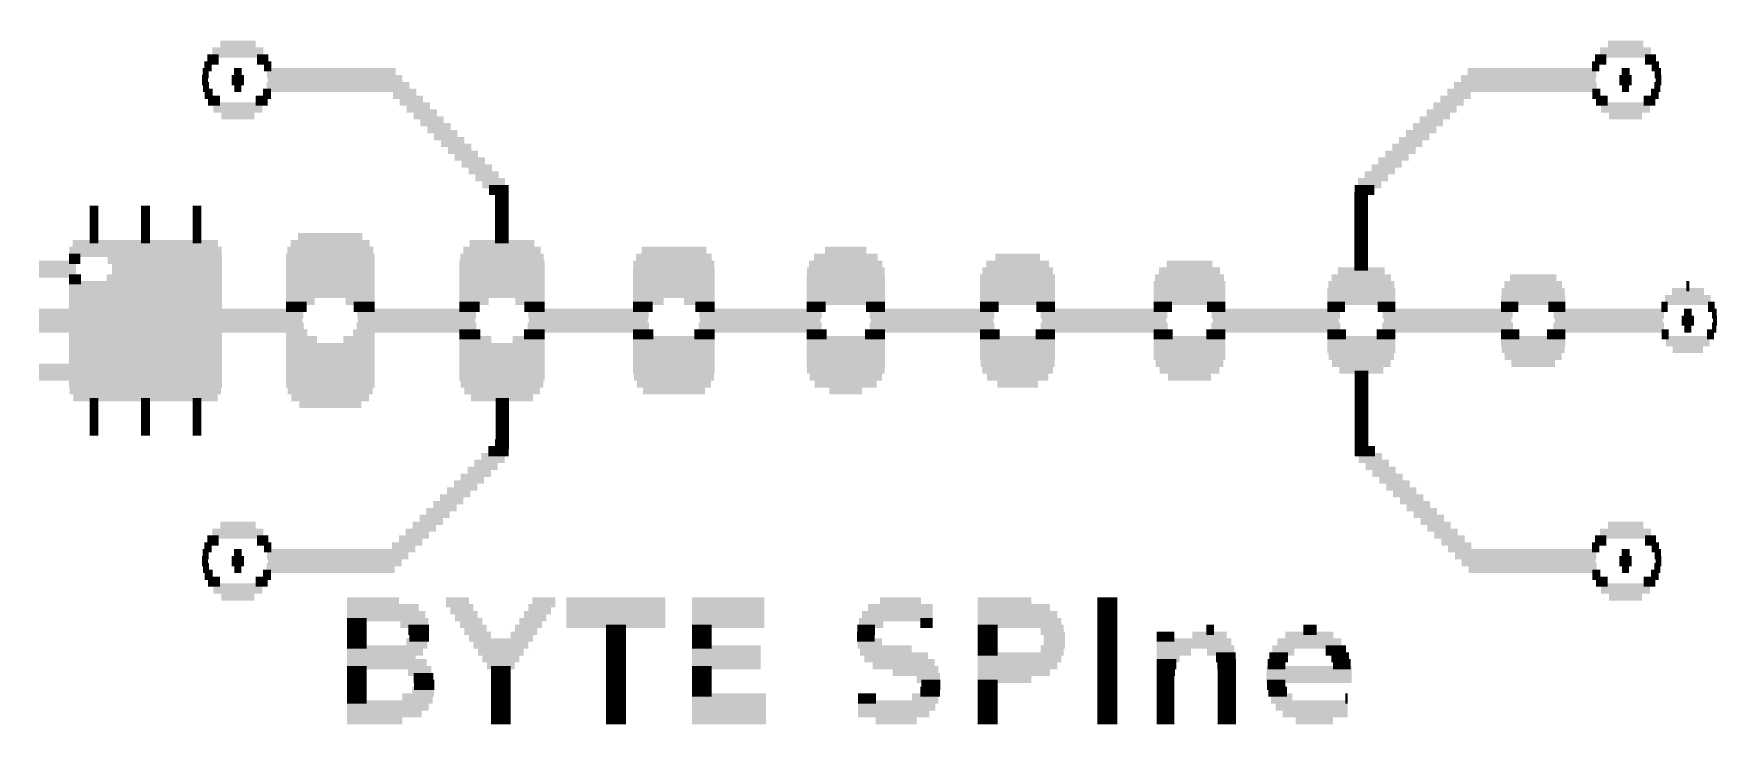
# Model space of a CAD drawing. Header units: millimetres. Extents: x 0.1 to 24.9, y 0 to 10.2.
import ezdxf

# ---------------------------------------------------------------- set-up
doc = ezdxf.new("R2010")
doc.units = ezdxf.units.MM
doc.layers.add('LOGO_RASTER', color=7, linetype='Continuous')

msp = doc.modelspace()

# ---------------------------------------------------------------- linework, layer by layer
at = {"layer": 'LOGO_RASTER', "const_width": 0.15}
for points in [[(3.059, 10.134), (3.059, 10.134)], [(23.518, 10.134), (23.518, 10.134)], [(2.685, 9.932), (3.434, 9.932)], [(2.799, 10.033), (3.32, 10.033)], [(23.143, 9.932), (23.893, 9.932)], [(23.257, 10.033), (23.779, 10.033)], [(2.564, 9.729), (2.674, 9.729)], [(2.609, 9.83), (2.775, 9.83)], [(3.343, 9.83), (3.51, 9.83)], [(3.445, 9.729), (3.554, 9.729)], [(23.023, 9.729), (23.132, 9.729)], [(23.067, 9.83), (23.234, 9.83)], [(23.802, 9.83), (23.969, 9.83)], [(23.903, 9.729), (24.013, 9.729)], [(2.533, 9.526), (2.617, 9.526)], [(2.539, 9.628), (2.63, 9.628)], [(2.545, 9.425), (2.636, 9.425)], [(2.97, 9.526), (3.149, 9.526)], [(3.001, 9.628), (3.117, 9.628)], [(3.008, 9.425), (3.111, 9.425)], [(3.483, 9.425), (5.588, 9.425)], [(3.489, 9.628), (5.385, 9.628)], [(3.502, 9.526), (5.486, 9.526)], [(20.99, 9.425), (23.094, 9.425)], [(21.091, 9.526), (23.075, 9.526)], [(21.192, 9.628), (23.088, 9.628)], [(23.428, 9.526), (23.608, 9.526)], [(23.46, 9.628), (23.576, 9.628)], [(23.466, 9.425), (23.57, 9.425)], [(23.941, 9.425), (24.032, 9.425)], [(23.948, 9.628), (24.038, 9.628)], [(23.96, 9.526), (24.045, 9.526)], [(2.571, 9.324), (2.687, 9.324)], [(2.621, 9.222), (2.794, 9.222)], [(3.324, 9.222), (3.497, 9.222)], [(3.432, 9.324), (3.548, 9.324)], [(5.345, 9.324), (5.689, 9.324)], [(5.446, 9.222), (5.79, 9.222)], [(20.787, 9.222), (21.131, 9.222)], [(20.888, 9.324), (21.232, 9.324)], [(23.029, 9.324), (23.145, 9.324)], [(23.08, 9.222), (23.253, 9.222)], [(23.783, 9.222), (23.956, 9.222)], [(23.891, 9.324), (24.007, 9.324)], [(2.697, 9.121), (3.421, 9.121)], [(2.818, 9.02), (3.301, 9.02)], [(5.548, 9.121), (5.892, 9.121)], [(5.649, 9.02), (5.993, 9.02)], [(5.75, 8.918), (6.094, 8.918)], [(20.483, 8.918), (20.827, 8.918)], [(20.584, 9.02), (20.928, 9.02)], [(20.686, 9.121), (21.03, 9.121)], [(23.156, 9.121), (23.88, 9.121)], [(23.276, 9.02), (23.76, 9.02)], [(5.852, 8.817), (6.196, 8.817)], [(5.953, 8.715), (6.297, 8.715)], [(20.28, 8.715), (20.624, 8.715)], [(20.382, 8.817), (20.726, 8.817)], [(6.054, 8.614), (6.398, 8.614)], [(6.156, 8.513), (6.5, 8.513)], [(6.257, 8.411), (6.601, 8.411)], [(19.976, 8.411), (20.32, 8.411)], [(20.078, 8.513), (20.422, 8.513)], [(20.179, 8.614), (20.523, 8.614)], [(6.358, 8.31), (6.702, 8.31)], [(6.46, 8.209), (6.804, 8.209)], [(19.774, 8.209), (20.118, 8.209)], [(19.875, 8.31), (20.219, 8.31)], [(6.561, 8.107), (6.905, 8.107)], [(6.662, 8.006), (7, 8.006)], [(6.764, 7.905), (7.051, 7.905)], [(19.526, 7.905), (19.814, 7.905)], [(19.571, 8.006), (19.915, 8.006)], [(19.672, 8.107), (20.016, 8.107)], [(6.852, 7.803), (7.051, 7.803)], [(6.852, 7.702), (7.051, 7.702)], [(19.52, 7.803), (19.719, 7.803)], [(19.52, 7.702), (19.719, 7.702)], [(0.873, 7.601), (1.002, 7.601)], [(0.873, 7.499), (1.002, 7.499)], [(0.873, 7.398), (1.002, 7.398)], [(1.633, 7.601), (1.762, 7.601)], [(1.633, 7.499), (1.762, 7.499)], [(1.633, 7.398), (1.762, 7.398)], [(2.393, 7.601), (2.522, 7.601)], [(2.393, 7.499), (2.522, 7.499)], [(2.393, 7.398), (2.522, 7.398)], [(6.852, 7.601), (7.051, 7.601)], [(6.852, 7.499), (7.051, 7.499)], [(6.852, 7.398), (7.051, 7.398)], [(19.52, 7.601), (19.719, 7.601)], [(19.52, 7.499), (19.719, 7.499)], [(19.52, 7.398), (19.719, 7.398)], [(0.873, 7.297), (1.002, 7.297)], [(0.873, 7.195), (1.002, 7.195)], [(1.633, 7.297), (1.762, 7.297)], [(1.633, 7.195), (1.762, 7.195)], [(2.393, 7.297), (2.522, 7.297)], [(2.393, 7.195), (2.522, 7.195)], [(3.945, 7.195), (4.897, 7.195)], [(6.852, 7.297), (7.051, 7.297)], [(6.852, 7.195), (7.051, 7.195)], [(19.52, 7.297), (19.719, 7.297)], [(19.52, 7.195), (19.719, 7.195)], [(0.575, 6.993), (2.82, 6.993)], [(0.626, 7.094), (2.769, 7.094)], [(3.787, 6.993), (5.055, 6.993)], [(3.837, 7.094), (5.005, 7.094)], [(6.384, 6.993), (7.526, 6.993)], [(6.479, 7.094), (7.431, 7.094)], [(9.012, 6.993), (9.964, 6.993)], [(11.717, 6.993), (12.327, 6.993)], [(19.52, 7.094), (19.719, 7.094)], [(19.52, 6.993), (19.719, 6.993)], [(0.126, 6.79), (0.672, 6.79)], [(0.126, 6.689), (0.672, 6.689)], [(0.569, 6.891), (0.736, 6.891)], [(1.139, 6.891), (2.826, 6.891)], [(1.202, 6.79), (2.826, 6.79)], [(1.202, 6.689), (2.826, 6.689)], [(3.768, 6.891), (5.074, 6.891)], [(3.768, 6.79), (5.074, 6.79)], [(3.768, 6.689), (5.074, 6.689)], [(6.327, 6.79), (7.583, 6.79)], [(6.327, 6.689), (7.583, 6.689)], [(6.339, 6.891), (7.57, 6.891)], [(8.885, 6.689), (10.091, 6.689)], [(8.892, 6.79), (10.085, 6.79)], [(8.93, 6.891), (10.047, 6.891)], [(11.451, 6.689), (12.593, 6.689)], [(11.482, 6.79), (12.561, 6.79)], [(11.552, 6.891), (12.492, 6.891)], [(14.035, 6.689), (15.076, 6.689)], [(14.092, 6.79), (15.019, 6.79)], [(14.225, 6.891), (14.886, 6.891)], [(16.638, 6.689), (17.54, 6.689)], [(16.752, 6.79), (17.426, 6.79)], [(19.279, 6.689), (19.966, 6.689)], [(19.52, 6.891), (19.719, 6.891)], [(19.52, 6.79), (19.719, 6.79)], [(0.569, 6.587), (0.748, 6.587)], [(0.569, 6.486), (2.826, 6.486)], [(1.126, 6.587), (2.826, 6.587)], [(3.768, 6.587), (5.074, 6.587)], [(3.768, 6.486), (5.074, 6.486)], [(6.327, 6.587), (7.583, 6.587)], [(6.327, 6.486), (7.583, 6.486)], [(8.885, 6.587), (10.091, 6.587)], [(8.885, 6.486), (10.091, 6.486)], [(11.444, 6.587), (12.599, 6.587)], [(11.444, 6.486), (12.599, 6.486)], [(14.003, 6.587), (15.107, 6.587)], [(14.003, 6.486), (15.107, 6.486)], [(16.562, 6.486), (17.616, 6.486)], [(16.581, 6.587), (17.597, 6.587)], [(19.134, 6.486), (20.111, 6.486)], [(19.184, 6.587), (20.061, 6.587)], [(21.731, 6.486), (22.581, 6.486)], [(21.813, 6.587), (22.499, 6.587)], [(24.416, 6.486), (24.456, 6.486)], [(0.569, 6.385), (2.826, 6.385)], [(0.569, 6.283), (2.826, 6.283)], [(0.569, 6.182), (2.826, 6.182)], [(3.768, 6.385), (5.074, 6.385)], [(3.768, 6.283), (4.194, 6.283)], [(3.768, 6.182), (4.074, 6.182)], [(4.648, 6.283), (5.074, 6.283)], [(4.768, 6.182), (5.074, 6.182)], [(6.327, 6.385), (7.583, 6.385)], [(6.327, 6.283), (6.759, 6.283)], [(6.327, 6.182), (6.626, 6.182)], [(7.15, 6.283), (7.583, 6.283)], [(7.283, 6.182), (7.583, 6.182)], [(8.885, 6.385), (10.091, 6.385)], [(8.885, 6.283), (9.337, 6.283)], [(8.885, 6.182), (9.173, 6.182)], [(9.639, 6.283), (10.091, 6.283)], [(9.804, 6.182), (10.091, 6.182)], [(11.444, 6.385), (12.599, 6.385)], [(11.444, 6.283), (12.599, 6.283)], [(11.444, 6.182), (11.725, 6.182)], [(12.318, 6.182), (12.599, 6.182)], [(14.003, 6.385), (15.107, 6.385)], [(14.003, 6.283), (15.107, 6.283)], [(14.003, 6.182), (14.278, 6.182)], [(14.833, 6.182), (15.107, 6.182)], [(16.562, 6.385), (17.616, 6.385)], [(16.562, 6.283), (17.616, 6.283)], [(16.562, 6.182), (16.83, 6.182)], [(17.348, 6.182), (17.616, 6.182)], [(19.121, 6.385), (20.124, 6.385)], [(19.121, 6.283), (20.124, 6.283)], [(19.121, 6.182), (19.383, 6.182)], [(19.862, 6.182), (20.124, 6.182)], [(21.68, 6.283), (22.632, 6.283)], [(21.68, 6.182), (21.935, 6.182)], [(21.693, 6.385), (22.619, 6.385)], [(22.377, 6.182), (22.632, 6.182)], [(24.043, 6.182), (24.14, 6.182)], [(24.1, 6.283), (24.773, 6.283)], [(24.201, 6.385), (24.672, 6.385)], [(24.733, 6.182), (24.83, 6.182)], [(0.126, 6.081), (4.023, 6.081)], [(0.126, 5.979), (4.01, 5.979)], [(4.819, 6.081), (6.569, 6.081)], [(4.832, 5.979), (6.557, 5.979)], [(7.34, 6.081), (9.116, 6.081)], [(7.353, 5.979), (9.103, 5.979)], [(9.861, 6.081), (11.668, 6.081)], [(9.874, 5.979), (11.649, 5.979)], [(12.375, 6.081), (14.214, 6.081)], [(12.394, 5.979), (14.195, 5.979)], [(14.896, 6.081), (16.761, 6.081)], [(14.915, 5.979), (16.742, 5.979)], [(17.417, 6.081), (19.307, 6.081)], [(17.436, 5.979), (19.288, 5.979)], [(19.938, 6.081), (21.853, 6.081)], [(19.957, 5.979), (21.834, 5.979)], [(22.459, 6.081), (24.083, 6.081)], [(22.478, 5.979), (24.064, 5.979)], [(24.347, 5.979), (24.526, 5.979)], [(24.378, 6.081), (24.494, 6.081)], [(24.79, 6.081), (24.862, 6.081)], [(24.809, 5.979), (24.868, 5.979)], [(0.126, 5.878), (4.029, 5.878)], [(0.569, 5.777), (2.826, 5.777)], [(0.569, 5.675), (2.826, 5.675)], [(3.768, 5.777), (4.086, 5.777)], [(3.768, 5.675), (4.226, 5.675)], [(4.616, 5.675), (5.074, 5.675)], [(4.756, 5.777), (5.074, 5.777)], [(4.813, 5.878), (6.576, 5.878)], [(6.327, 5.777), (6.633, 5.777)], [(6.327, 5.675), (6.797, 5.675)], [(7.112, 5.675), (7.583, 5.675)], [(7.277, 5.777), (7.583, 5.777)], [(7.334, 5.878), (9.122, 5.878)], [(8.885, 5.777), (9.185, 5.777)], [(8.885, 5.675), (10.091, 5.675)], [(9.791, 5.777), (10.091, 5.777)], [(9.855, 5.878), (11.668, 5.878)], [(11.444, 5.777), (11.738, 5.777)], [(11.444, 5.675), (12.599, 5.675)], [(12.306, 5.777), (12.599, 5.777)], [(12.375, 5.878), (14.214, 5.878)], [(14.003, 5.777), (14.29, 5.777)], [(14.003, 5.675), (15.107, 5.675)], [(14.82, 5.777), (15.107, 5.777)], [(14.896, 5.878), (16.767, 5.878)], [(16.562, 5.777), (16.843, 5.777)], [(16.562, 5.675), (17.616, 5.675)], [(17.335, 5.777), (17.616, 5.777)], [(17.411, 5.878), (19.313, 5.878)], [(19.121, 5.777), (19.395, 5.777)], [(19.121, 5.675), (20.124, 5.675)], [(19.85, 5.777), (20.124, 5.777)], [(19.932, 5.878), (21.859, 5.878)], [(21.68, 5.777), (21.954, 5.777)], [(21.68, 5.675), (22.632, 5.675)], [(22.358, 5.777), (22.632, 5.777)], [(22.453, 5.878), (24.083, 5.878)], [(24.049, 5.777), (24.152, 5.777)], [(24.112, 5.675), (24.76, 5.675)], [(24.385, 5.878), (24.488, 5.878)], [(24.72, 5.777), (24.824, 5.777)], [(24.79, 5.878), (24.855, 5.878)], [(0.569, 5.574), (2.826, 5.574)], [(0.569, 5.473), (2.826, 5.473)], [(3.768, 5.574), (5.074, 5.574)], [(3.768, 5.473), (5.074, 5.473)], [(6.327, 5.574), (7.583, 5.574)], [(6.327, 5.473), (7.583, 5.473)], [(8.885, 5.574), (10.091, 5.574)], [(8.885, 5.473), (10.091, 5.473)], [(11.444, 5.574), (12.599, 5.574)], [(11.444, 5.473), (12.599, 5.473)], [(14.003, 5.574), (15.107, 5.574)], [(14.003, 5.473), (15.107, 5.473)], [(16.562, 5.574), (17.616, 5.574)], [(16.562, 5.473), (17.616, 5.473)], [(19.121, 5.574), (20.124, 5.574)], [(19.14, 5.473), (20.105, 5.473)], [(21.693, 5.574), (22.619, 5.574)], [(21.737, 5.473), (22.575, 5.473)], [(24.214, 5.574), (24.659, 5.574)], [(0.126, 5.27), (2.826, 5.27)], [(0.126, 5.168), (2.826, 5.168)], [(0.569, 5.371), (2.826, 5.371)], [(3.768, 5.371), (5.074, 5.371)], [(3.768, 5.27), (5.074, 5.27)], [(3.768, 5.168), (5.074, 5.168)], [(6.327, 5.371), (7.583, 5.371)], [(6.327, 5.27), (7.583, 5.27)], [(6.327, 5.168), (7.583, 5.168)], [(8.885, 5.371), (10.091, 5.371)], [(8.885, 5.27), (10.091, 5.27)], [(8.898, 5.168), (10.078, 5.168)], [(11.444, 5.371), (12.599, 5.371)], [(11.451, 5.27), (12.593, 5.27)], [(11.489, 5.168), (12.555, 5.168)], [(14.01, 5.371), (15.101, 5.371)], [(14.035, 5.27), (15.076, 5.27)], [(14.105, 5.168), (15.006, 5.168)], [(16.588, 5.371), (17.59, 5.371)], [(16.651, 5.27), (17.527, 5.27)], [(16.771, 5.168), (17.407, 5.168)], [(19.191, 5.371), (20.054, 5.371)], [(19.298, 5.27), (19.947, 5.27)], [(19.526, 5.168), (19.725, 5.168)], [(21.832, 5.371), (22.48, 5.371)], [(0.569, 5.067), (2.826, 5.067)], [(0.582, 4.966), (2.813, 4.966)], [(3.768, 5.067), (5.074, 5.067)], [(3.793, 4.966), (5.049, 4.966)], [(6.346, 5.067), (7.564, 5.067)], [(6.396, 4.966), (7.513, 4.966)], [(8.942, 5.067), (10.034, 5.067)], [(9.031, 4.966), (9.945, 4.966)], [(11.565, 5.067), (12.479, 5.067)], [(11.78, 4.966), (12.263, 4.966)], [(14.257, 5.067), (14.854, 5.067)], [(19.526, 5.067), (19.725, 5.067)], [(19.526, 4.966), (19.725, 4.966)], [(0.632, 4.864), (2.763, 4.864)], [(0.873, 4.763), (1.002, 4.763)], [(0.873, 4.662), (1.002, 4.662)], [(1.633, 4.763), (1.762, 4.763)], [(1.633, 4.662), (1.762, 4.662)], [(2.393, 4.763), (2.522, 4.763)], [(2.393, 4.662), (2.522, 4.662)], [(3.85, 4.864), (4.992, 4.864)], [(3.964, 4.763), (4.878, 4.763)], [(6.498, 4.864), (7.412, 4.864)], [(6.859, 4.763), (7.057, 4.763)], [(6.859, 4.662), (7.057, 4.662)], [(19.526, 4.864), (19.725, 4.864)], [(19.526, 4.763), (19.725, 4.763)], [(19.526, 4.662), (19.725, 4.662)], [(0.873, 4.56), (1.002, 4.56)], [(0.873, 4.459), (1.002, 4.459)], [(1.633, 4.56), (1.762, 4.56)], [(1.633, 4.459), (1.762, 4.459)], [(2.393, 4.56), (2.522, 4.56)], [(2.393, 4.459), (2.522, 4.459)], [(6.859, 4.56), (7.057, 4.56)], [(6.859, 4.459), (7.057, 4.459)], [(19.526, 4.56), (19.725, 4.56)], [(19.526, 4.459), (19.725, 4.459)], [(0.873, 4.358), (1.002, 4.358)], [(1.633, 4.358), (1.762, 4.358)], [(2.393, 4.358), (2.522, 4.358)], [(6.859, 4.358), (7.057, 4.358)], [(6.859, 4.256), (7.057, 4.256)], [(19.526, 4.358), (19.725, 4.358)], [(19.526, 4.256), (19.725, 4.256)], [(6.65, 3.952), (6.994, 3.952)], [(6.751, 4.054), (7.051, 4.054)], [(6.852, 4.155), (7.057, 4.155)], [(19.526, 4.155), (19.725, 4.155)], [(19.526, 4.054), (19.826, 4.054)], [(19.583, 3.952), (19.928, 3.952)], [(6.447, 3.75), (6.791, 3.75)], [(6.548, 3.851), (6.892, 3.851)], [(19.685, 3.851), (20.029, 3.851)], [(19.786, 3.75), (20.13, 3.75)], [(6.143, 3.446), (6.487, 3.446)], [(6.244, 3.547), (6.588, 3.547)], [(6.346, 3.648), (6.69, 3.648)], [(19.888, 3.648), (20.232, 3.648)], [(19.989, 3.547), (20.333, 3.547)], [(20.09, 3.446), (20.434, 3.446)], [(5.94, 3.243), (6.284, 3.243)], [(6.042, 3.344), (6.386, 3.344)], [(20.192, 3.344), (20.536, 3.344)], [(20.293, 3.243), (20.637, 3.243)], [(2.799, 2.939), (3.32, 2.939)], [(3.059, 3.04), (3.059, 3.04)], [(5.636, 2.939), (5.98, 2.939)], [(5.738, 3.04), (6.082, 3.04)], [(5.839, 3.142), (6.183, 3.142)], [(20.394, 3.142), (20.738, 3.142)], [(20.496, 3.04), (20.84, 3.04)], [(20.597, 2.939), (20.941, 2.939)], [(23.257, 2.939), (23.779, 2.939)], [(23.518, 3.04), (23.518, 3.04)], [(2.609, 2.736), (2.775, 2.736)], [(2.685, 2.838), (3.434, 2.838)], [(3.343, 2.736), (3.51, 2.736)], [(5.434, 2.736), (5.778, 2.736)], [(5.535, 2.838), (5.879, 2.838)], [(20.698, 2.838), (21.042, 2.838)], [(20.8, 2.736), (21.144, 2.736)], [(23.067, 2.736), (23.234, 2.736)], [(23.143, 2.838), (23.893, 2.838)], [(23.802, 2.736), (23.969, 2.736)], [(2.533, 2.432), (2.617, 2.432)], [(2.539, 2.534), (2.63, 2.534)], [(2.564, 2.635), (2.674, 2.635)], [(2.97, 2.432), (3.149, 2.432)], [(3.001, 2.534), (3.117, 2.534)], [(3.445, 2.635), (3.554, 2.635)], [(3.489, 2.534), (5.575, 2.534)], [(3.502, 2.432), (5.474, 2.432)], [(5.332, 2.635), (5.676, 2.635)], [(20.901, 2.635), (21.245, 2.635)], [(21.002, 2.534), (23.088, 2.534)], [(21.104, 2.432), (23.075, 2.432)], [(23.023, 2.635), (23.132, 2.635)], [(23.428, 2.432), (23.608, 2.432)], [(23.46, 2.534), (23.576, 2.534)], [(23.903, 2.635), (24.013, 2.635)], [(23.948, 2.534), (24.038, 2.534)], [(23.96, 2.432), (24.045, 2.432)], [(2.545, 2.331), (2.636, 2.331)], [(2.571, 2.23), (2.687, 2.23)], [(3.008, 2.331), (3.111, 2.331)], [(3.432, 2.23), (3.548, 2.23)], [(3.483, 2.331), (5.372, 2.331)], [(21.205, 2.331), (23.094, 2.331)], [(23.029, 2.23), (23.145, 2.23)], [(23.466, 2.331), (23.57, 2.331)], [(23.891, 2.23), (24.007, 2.23)], [(23.941, 2.331), (24.032, 2.331)], [(2.621, 2.128), (2.794, 2.128)], [(2.697, 2.027), (3.421, 2.027)], [(2.818, 1.926), (3.301, 1.926)], [(3.324, 2.128), (3.497, 2.128)], [(23.08, 2.128), (23.253, 2.128)], [(23.156, 2.027), (23.88, 2.027)], [(23.276, 1.926), (23.76, 1.926)], [(23.783, 2.128), (23.956, 2.128)], [(4.667, 1.824), (5.436, 1.824)], [(4.667, 1.723), (5.727, 1.723)], [(6.13, 1.824), (6.468, 1.824)], [(6.194, 1.723), (6.531, 1.723)], [(7.34, 1.723), (7.678, 1.723)], [(7.403, 1.824), (7.741, 1.824)], [(7.904, 1.824), (9.363, 1.824)], [(7.904, 1.723), (9.363, 1.723)], [(9.753, 1.824), (10.819, 1.824)], [(9.753, 1.723), (10.819, 1.723)], [(12.35, 1.723), (13.302, 1.723)], [(12.527, 1.824), (13.131, 1.824)], [(13.965, 1.824), (14.759, 1.824)], [(13.965, 1.723), (15.031, 1.723)], [(15.732, 1.824), (16.026, 1.824)], [(15.732, 1.723), (16.026, 1.723)], [(4.667, 1.621), (5.822, 1.621)], [(4.667, 1.52), (4.96, 1.52)], [(4.667, 1.419), (4.96, 1.419)], [(5.453, 1.52), (5.866, 1.52)], [(5.573, 1.419), (5.879, 1.419)], [(6.263, 1.621), (6.595, 1.621)], [(6.333, 1.52), (6.664, 1.52)], [(6.396, 1.419), (6.728, 1.419)], [(7.144, 1.419), (7.475, 1.419)], [(7.207, 1.52), (7.545, 1.52)], [(7.277, 1.621), (7.608, 1.621)], [(7.904, 1.621), (9.363, 1.621)], [(7.904, 1.52), (9.363, 1.52)], [(8.486, 1.419), (8.78, 1.419)], [(9.753, 1.621), (10.819, 1.621)], [(9.753, 1.52), (10.819, 1.52)], [(9.753, 1.419), (10.047, 1.419)], [(12.192, 1.419), (12.454, 1.419)], [(12.217, 1.52), (12.574, 1.52)], [(12.261, 1.621), (13.302, 1.621)], [(13.123, 1.52), (13.302, 1.52)], [(13.368, 1.419), (13.368, 1.419)], [(13.965, 1.621), (15.139, 1.621)], [(13.965, 1.52), (15.202, 1.52)], [(13.965, 1.419), (14.259, 1.419)], [(14.896, 1.419), (15.234, 1.419)], [(15.732, 1.621), (16.026, 1.621)], [(15.732, 1.52), (16.026, 1.52)], [(15.732, 1.419), (16.026, 1.419)], [(17.335, 1.419), (17.451, 1.419)], [(18.766, 1.419), (18.965, 1.419)], [(4.667, 1.317), (4.96, 1.317)], [(4.667, 1.216), (4.96, 1.216)], [(5.541, 1.216), (5.854, 1.216)], [(5.586, 1.317), (5.879, 1.317)], [(6.466, 1.317), (6.791, 1.317)], [(6.529, 1.216), (7.342, 1.216)], [(7.08, 1.317), (7.412, 1.317)], [(8.486, 1.317), (8.78, 1.317)], [(8.486, 1.216), (8.78, 1.216)], [(9.753, 1.317), (10.047, 1.317)], [(9.753, 1.216), (10.047, 1.216)], [(12.185, 1.317), (12.447, 1.317)], [(12.198, 1.216), (12.555, 1.216)], [(13.965, 1.317), (14.259, 1.317)], [(13.965, 1.216), (14.259, 1.216)], [(14.941, 1.317), (15.253, 1.317)], [(14.941, 1.216), (15.253, 1.216)], [(15.732, 1.317), (16.026, 1.317)], [(15.732, 1.216), (16.026, 1.216)], [(16.607, 1.317), (16.868, 1.317)], [(16.607, 1.216), (17.704, 1.216)], [(17.132, 1.317), (17.635, 1.317)], [(18.386, 1.216), (19.326, 1.216)], [(18.5, 1.317), (19.212, 1.317)], [(4.667, 1.115), (5.79, 1.115)], [(4.667, 1.013), (5.683, 1.013)], [(6.599, 1.115), (7.272, 1.115)], [(6.662, 1.013), (7.209, 1.013)], [(8.486, 1.115), (8.78, 1.115)], [(8.486, 1.013), (8.78, 1.013)], [(9.753, 1.115), (10.769, 1.115)], [(9.753, 1.013), (10.769, 1.013)], [(12.23, 1.115), (12.992, 1.115)], [(12.293, 1.013), (13.233, 1.013)], [(13.965, 1.115), (14.259, 1.115)], [(13.965, 1.013), (15.202, 1.013)], [(14.896, 1.115), (15.234, 1.115)], [(15.732, 1.115), (16.026, 1.115)], [(15.732, 1.013), (16.026, 1.013)], [(16.607, 1.115), (17.109, 1.115)], [(16.607, 1.013), (16.944, 1.013)], [(17.348, 1.115), (17.749, 1.115)], [(17.481, 1.013), (17.768, 1.013)], [(18.266, 1.013), (18.54, 1.013)], [(18.31, 1.115), (18.635, 1.115)], [(19.096, 1.115), (19.395, 1.115)], [(19.178, 1.013), (19.44, 1.013)], [(4.667, 0.912), (5.841, 0.912)], [(4.667, 0.811), (4.96, 0.811)], [(4.667, 0.709), (4.96, 0.709)], [(5.567, 0.811), (5.911, 0.811)], [(5.649, 0.709), (5.942, 0.709)], [(6.732, 0.912), (7.139, 0.912)], [(6.789, 0.811), (7.082, 0.811)], [(6.789, 0.709), (7.082, 0.709)], [(8.486, 0.912), (8.78, 0.912)], [(8.486, 0.811), (8.78, 0.811)], [(8.486, 0.709), (8.78, 0.709)], [(9.753, 0.912), (10.769, 0.912)], [(9.753, 0.811), (10.047, 0.811)], [(9.753, 0.709), (10.047, 0.709)], [(12.42, 0.912), (13.334, 0.912)], [(12.711, 0.811), (13.385, 0.811)], [(13.066, 0.709), (13.41, 0.709)], [(13.965, 0.912), (15.139, 0.912)], [(13.965, 0.811), (15.031, 0.811)], [(13.965, 0.709), (14.759, 0.709)], [(15.732, 0.912), (16.026, 0.912)], [(15.732, 0.811), (16.026, 0.811)], [(15.732, 0.709), (16.026, 0.709)], [(16.607, 0.912), (16.894, 0.912)], [(16.607, 0.811), (16.875, 0.811)], [(16.607, 0.709), (16.868, 0.709)], [(17.5, 0.912), (17.774, 0.912)], [(17.506, 0.811), (17.774, 0.811)], [(17.506, 0.709), (17.774, 0.709)], [(18.222, 0.709), (19.478, 0.709)], [(18.228, 0.811), (19.478, 0.811)], [(18.241, 0.912), (18.502, 0.912)], [(19.203, 0.912), (19.465, 0.912)], [(4.667, 0.608), (4.96, 0.608)], [(4.667, 0.507), (4.96, 0.507)], [(5.63, 0.507), (5.949, 0.507)], [(5.655, 0.608), (5.955, 0.608)], [(6.789, 0.608), (7.082, 0.608)], [(6.789, 0.507), (7.082, 0.507)], [(8.486, 0.608), (8.78, 0.608)], [(8.486, 0.507), (8.78, 0.507)], [(9.753, 0.608), (10.047, 0.608)], [(9.753, 0.507), (10.047, 0.507)], [(12.18, 0.507), (12.18, 0.507)], [(13.123, 0.507), (13.41, 0.507)], [(13.136, 0.608), (13.416, 0.608)], [(13.965, 0.608), (14.259, 0.608)], [(13.965, 0.507), (14.259, 0.507)], [(15.732, 0.608), (16.026, 0.608)], [(15.732, 0.507), (16.026, 0.507)], [(16.607, 0.608), (16.868, 0.608)], [(16.607, 0.507), (16.868, 0.507)], [(17.506, 0.608), (17.774, 0.608)], [(17.506, 0.507), (17.774, 0.507)], [(18.234, 0.608), (18.502, 0.608)], [(18.253, 0.507), (18.528, 0.507)], [(4.667, 0.405), (4.96, 0.405)], [(4.667, 0.304), (5.873, 0.304)], [(4.667, 0.203), (5.771, 0.203)], [(5.484, 0.405), (5.93, 0.405)], [(6.789, 0.405), (7.082, 0.405)], [(6.789, 0.304), (7.082, 0.304)], [(6.789, 0.203), (7.082, 0.203)], [(8.486, 0.405), (8.78, 0.405)], [(8.486, 0.304), (8.78, 0.304)], [(8.486, 0.203), (8.78, 0.203)], [(9.753, 0.405), (10.845, 0.405)], [(9.753, 0.304), (10.845, 0.304)], [(9.753, 0.203), (10.845, 0.203)], [(12.204, 0.405), (12.466, 0.405)], [(12.204, 0.304), (13.34, 0.304)], [(12.204, 0.203), (13.252, 0.203)], [(12.996, 0.405), (13.385, 0.405)], [(13.965, 0.405), (14.259, 0.405)], [(13.965, 0.304), (14.259, 0.304)], [(13.965, 0.203), (14.259, 0.203)], [(15.732, 0.405), (16.026, 0.405)], [(15.732, 0.304), (16.026, 0.304)], [(15.732, 0.203), (16.026, 0.203)], [(16.607, 0.405), (16.868, 0.405)], [(16.607, 0.304), (16.868, 0.304)], [(16.607, 0.203), (16.868, 0.203)], [(17.506, 0.405), (17.774, 0.405)], [(17.506, 0.304), (17.774, 0.304)], [(17.506, 0.203), (17.774, 0.203)], [(18.291, 0.405), (18.604, 0.405)], [(18.361, 0.304), (19.421, 0.304)], [(18.462, 0.203), (19.421, 0.203)], [(19.387, 0.405), (19.421, 0.405)], [(4.667, 0.101), (5.486, 0.101)], [(6.789, 0.101), (7.082, 0.101)], [(8.486, 0.101), (8.78, 0.101)], [(9.753, 0.101), (10.845, 0.101)], [(12.464, 0.101), (13.068, 0.101)], [(13.965, 0.101), (14.259, 0.101)], [(15.732, 0.101), (16.026, 0.101)], [(16.607, 0.101), (16.868, 0.101)], [(17.506, 0.101), (17.774, 0.101)], [(18.652, 0.101), (19.205, 0.101)]]:
    msp.add_lwpolyline(points, dxfattribs=at)

doc.saveas('drawing.dxf')
